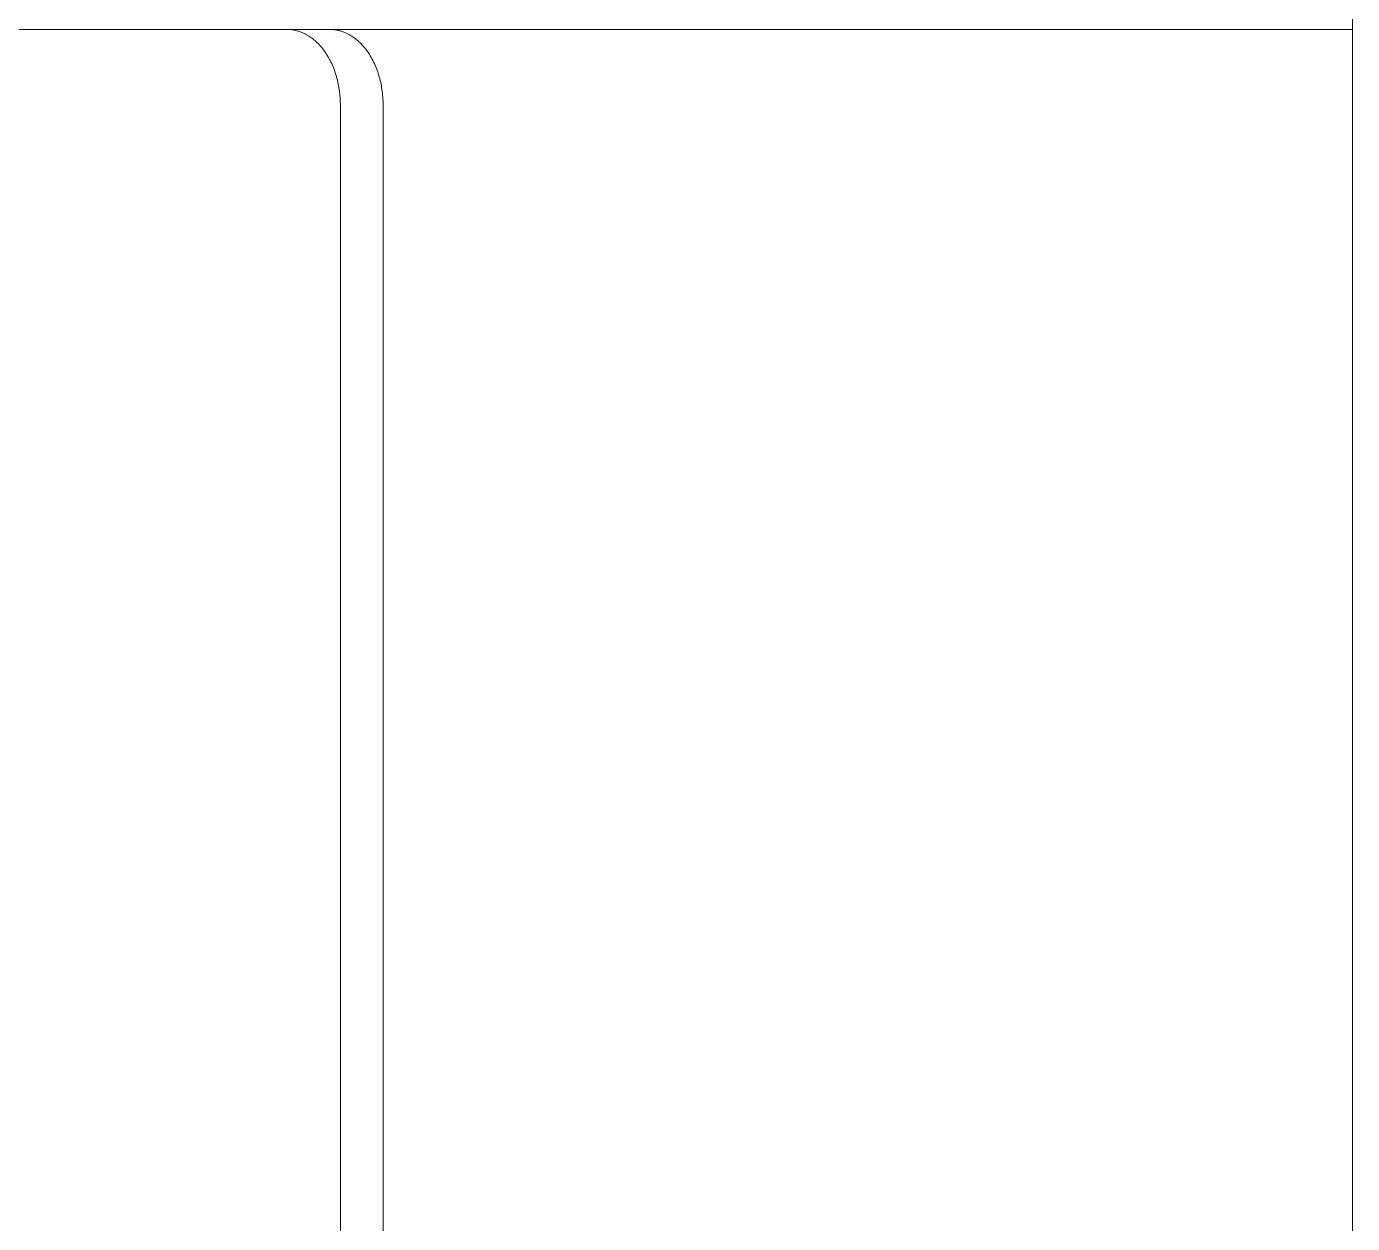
# Model space of a CAD drawing. Header units: millimetres. Extents: x -111 to 4919, y -143 to 3304.
# Drawn here: x 4143.2 to 4318.9, y 2986.5 to 3145 of the extents above; entities that cross this region are included whole.
import ezdxf

# ---------------------------------------------------------------- set-up
doc = ezdxf.new("R2010")
doc.units = ezdxf.units.MM
doc.layers.add('ZANO_R', color=7, linetype='Continuous', lineweight=0)

msp = doc.modelspace()

# ---------------------------------------------------------------- linework, layer by layer
at = {"layer": 'ZANO_R'}
for p, q in [((4318.86, 3174.59), (4318.86, 2780.59)), ((4318.86, 3144.59), (3398.86, 3144.59)), ((4177.89, 3144.59), (4177.73, 3144.59)), ((4178.05, 3144.58), (4177.89, 3144.59)), ((4178.2, 3144.57), (4178.05, 3144.58)), ((4178.37, 3144.55), (4178.2, 3144.57)), ((4178.53, 3144.53), (4178.37, 3144.55)), ((4178.69, 3144.5), (4178.53, 3144.53)), ((4178.85, 3144.46), (4178.69, 3144.5)), ((4179.02, 3144.42), (4178.85, 3144.46)), ((4179.18, 3144.38), (4179.02, 3144.42)), ((4179.35, 3144.32), (4179.18, 3144.38)), ((4179.51, 3144.27), (4179.35, 3144.32)), ((4179.68, 3144.2), (4179.51, 3144.27)), ((4179.84, 3144.13), (4179.68, 3144.2)), ((4180.01, 3144.06), (4179.84, 3144.13)), ((4180.17, 3143.98), (4180.01, 3144.06)), ((4180.33, 3143.89), (4180.17, 3143.98)), ((4180.5, 3143.79), (4180.33, 3143.89)), ((4180.66, 3143.69), (4180.5, 3143.79)), ((4183.54, 3144.59), (4183.39, 3144.59)), ((4183.7, 3144.58), (4183.54, 3144.59)), ((4183.86, 3144.57), (4183.7, 3144.58)), ((4184.02, 3144.55), (4183.86, 3144.57)), ((4184.18, 3144.53), (4184.02, 3144.55)), ((4184.35, 3144.5), (4184.18, 3144.53)), ((4184.51, 3144.46), (4184.35, 3144.5)), ((4184.67, 3144.42), (4184.51, 3144.46)), ((4184.84, 3144.38), (4184.67, 3144.42)), ((4185, 3144.32), (4184.84, 3144.38)), ((4185.17, 3144.27), (4185, 3144.32)), ((4185.33, 3144.2), (4185.17, 3144.27)), ((4185.5, 3144.13), (4185.33, 3144.2)), ((4185.66, 3144.06), (4185.5, 3144.13)), ((4185.83, 3143.98), (4185.66, 3144.06)), ((4185.99, 3143.89), (4185.83, 3143.98)), ((4186.15, 3143.79), (4185.99, 3143.89)), ((4186.31, 3143.69), (4186.15, 3143.79)), ((4180.82, 3143.58), (4180.66, 3143.69)), ((4180.98, 3143.47), (4180.82, 3143.58)), ((4181.14, 3143.35), (4180.98, 3143.47)), ((4181.29, 3143.23), (4181.14, 3143.35)), ((4181.45, 3143.1), (4181.29, 3143.23)), ((4181.6, 3142.96), (4181.45, 3143.1)), ((4181.75, 3142.82), (4181.6, 3142.96)), ((4181.9, 3142.67), (4181.75, 3142.82)), ((4182.04, 3142.51), (4181.9, 3142.67)), ((4182.19, 3142.35), (4182.04, 3142.51)), ((4182.33, 3142.19), (4182.19, 3142.35)), ((4182.46, 3142.02), (4182.33, 3142.19)), ((4182.6, 3141.84), (4182.46, 3142.02)), ((4186.48, 3143.58), (4186.31, 3143.69)), ((4186.63, 3143.47), (4186.48, 3143.58)), ((4186.79, 3143.35), (4186.63, 3143.47)), ((4186.95, 3143.23), (4186.79, 3143.35)), ((4187.1, 3143.1), (4186.95, 3143.23)), ((4187.26, 3142.96), (4187.1, 3143.1)), ((4187.41, 3142.82), (4187.26, 3142.96)), ((4187.56, 3142.67), (4187.41, 3142.82)), ((4187.7, 3142.51), (4187.56, 3142.67)), ((4187.84, 3142.35), (4187.7, 3142.51)), ((4187.98, 3142.19), (4187.84, 3142.35)), ((4188.12, 3142.02), (4187.98, 3142.19)), ((4188.26, 3141.84), (4188.12, 3142.02)), ((4182.73, 3141.66), (4182.6, 3141.84)), ((4182.86, 3141.47), (4182.73, 3141.66)), ((4182.98, 3141.28), (4182.86, 3141.47)), ((4183.1, 3141.09), (4182.98, 3141.28)), ((4183.22, 3140.89), (4183.1, 3141.09)), ((4183.33, 3140.69), (4183.22, 3140.89)), ((4183.44, 3140.48), (4183.33, 3140.69)), ((4183.55, 3140.27), (4183.44, 3140.48)), ((4183.65, 3140.06), (4183.55, 3140.27)), ((4188.39, 3141.66), (4188.26, 3141.84)), ((4188.51, 3141.47), (4188.39, 3141.66)), ((4188.64, 3141.28), (4188.51, 3141.47)), ((4188.76, 3141.09), (4188.64, 3141.28)), ((4188.88, 3140.89), (4188.76, 3141.09)), ((4188.99, 3140.69), (4188.88, 3140.89)), ((4189.1, 3140.48), (4188.99, 3140.69)), ((4189.2, 3140.27), (4189.1, 3140.48)), ((4189.31, 3140.06), (4189.2, 3140.27)), ((4183.75, 3139.85), (4183.65, 3140.06)), ((4183.84, 3139.63), (4183.75, 3139.85)), ((4183.93, 3139.41), (4183.84, 3139.63)), ((4184.01, 3139.18), (4183.93, 3139.41)), ((4184.09, 3138.96), (4184.01, 3139.18)), ((4184.17, 3138.73), (4184.09, 3138.96)), ((4184.24, 3138.5), (4184.17, 3138.73)), ((4184.3, 3138.27), (4184.24, 3138.5)), ((4189.4, 3139.85), (4189.31, 3140.06)), ((4189.5, 3139.63), (4189.4, 3139.85)), ((4189.58, 3139.41), (4189.5, 3139.63)), ((4189.67, 3139.18), (4189.58, 3139.41)), ((4189.75, 3138.96), (4189.67, 3139.18)), ((4189.82, 3138.73), (4189.75, 3138.96)), ((4189.89, 3138.5), (4189.82, 3138.73)), ((4189.96, 3138.27), (4189.89, 3138.5)), ((4184.37, 3138.04), (4184.3, 3138.27)), ((4184.43, 3137.81), (4184.37, 3138.04)), ((4184.48, 3137.57), (4184.43, 3137.81)), ((4184.53, 3137.34), (4184.48, 3137.57)), ((4184.57, 3137.11), (4184.53, 3137.34)), ((4184.61, 3136.87), (4184.57, 3137.11)), ((4184.68, 3136.41), (4184.61, 3136.87)), ((4190.02, 3138.04), (4189.96, 3138.27)), ((4190.08, 3137.81), (4190.02, 3138.04)), ((4190.14, 3137.57), (4190.08, 3137.81)), ((4190.19, 3137.34), (4190.14, 3137.57)), ((4190.23, 3137.11), (4190.19, 3137.34)), ((4190.27, 3136.87), (4190.23, 3137.11)), ((4190.34, 3136.41), (4190.27, 3136.87)), ((4184.74, 3135.95), (4184.68, 3136.41)), ((4184.77, 3135.49), (4184.74, 3135.95)), ((4184.79, 3135.03), (4184.77, 3135.49)), ((4184.8, 3134.59), (4184.79, 3135.03)), ((4190.39, 3135.95), (4190.34, 3136.41)), ((4190.43, 3135.49), (4190.39, 3135.95)), ((4190.45, 3135.03), (4190.43, 3135.49)), ((4190.46, 3134.59), (4190.45, 3135.03)), ((4184.8, 2780.59), (4184.8, 3134.59)), ((4190.46, 2780.59), (4190.46, 3134.59))]:
    msp.add_line(p, q, dxfattribs=at)

doc.saveas('drawing.dxf')
